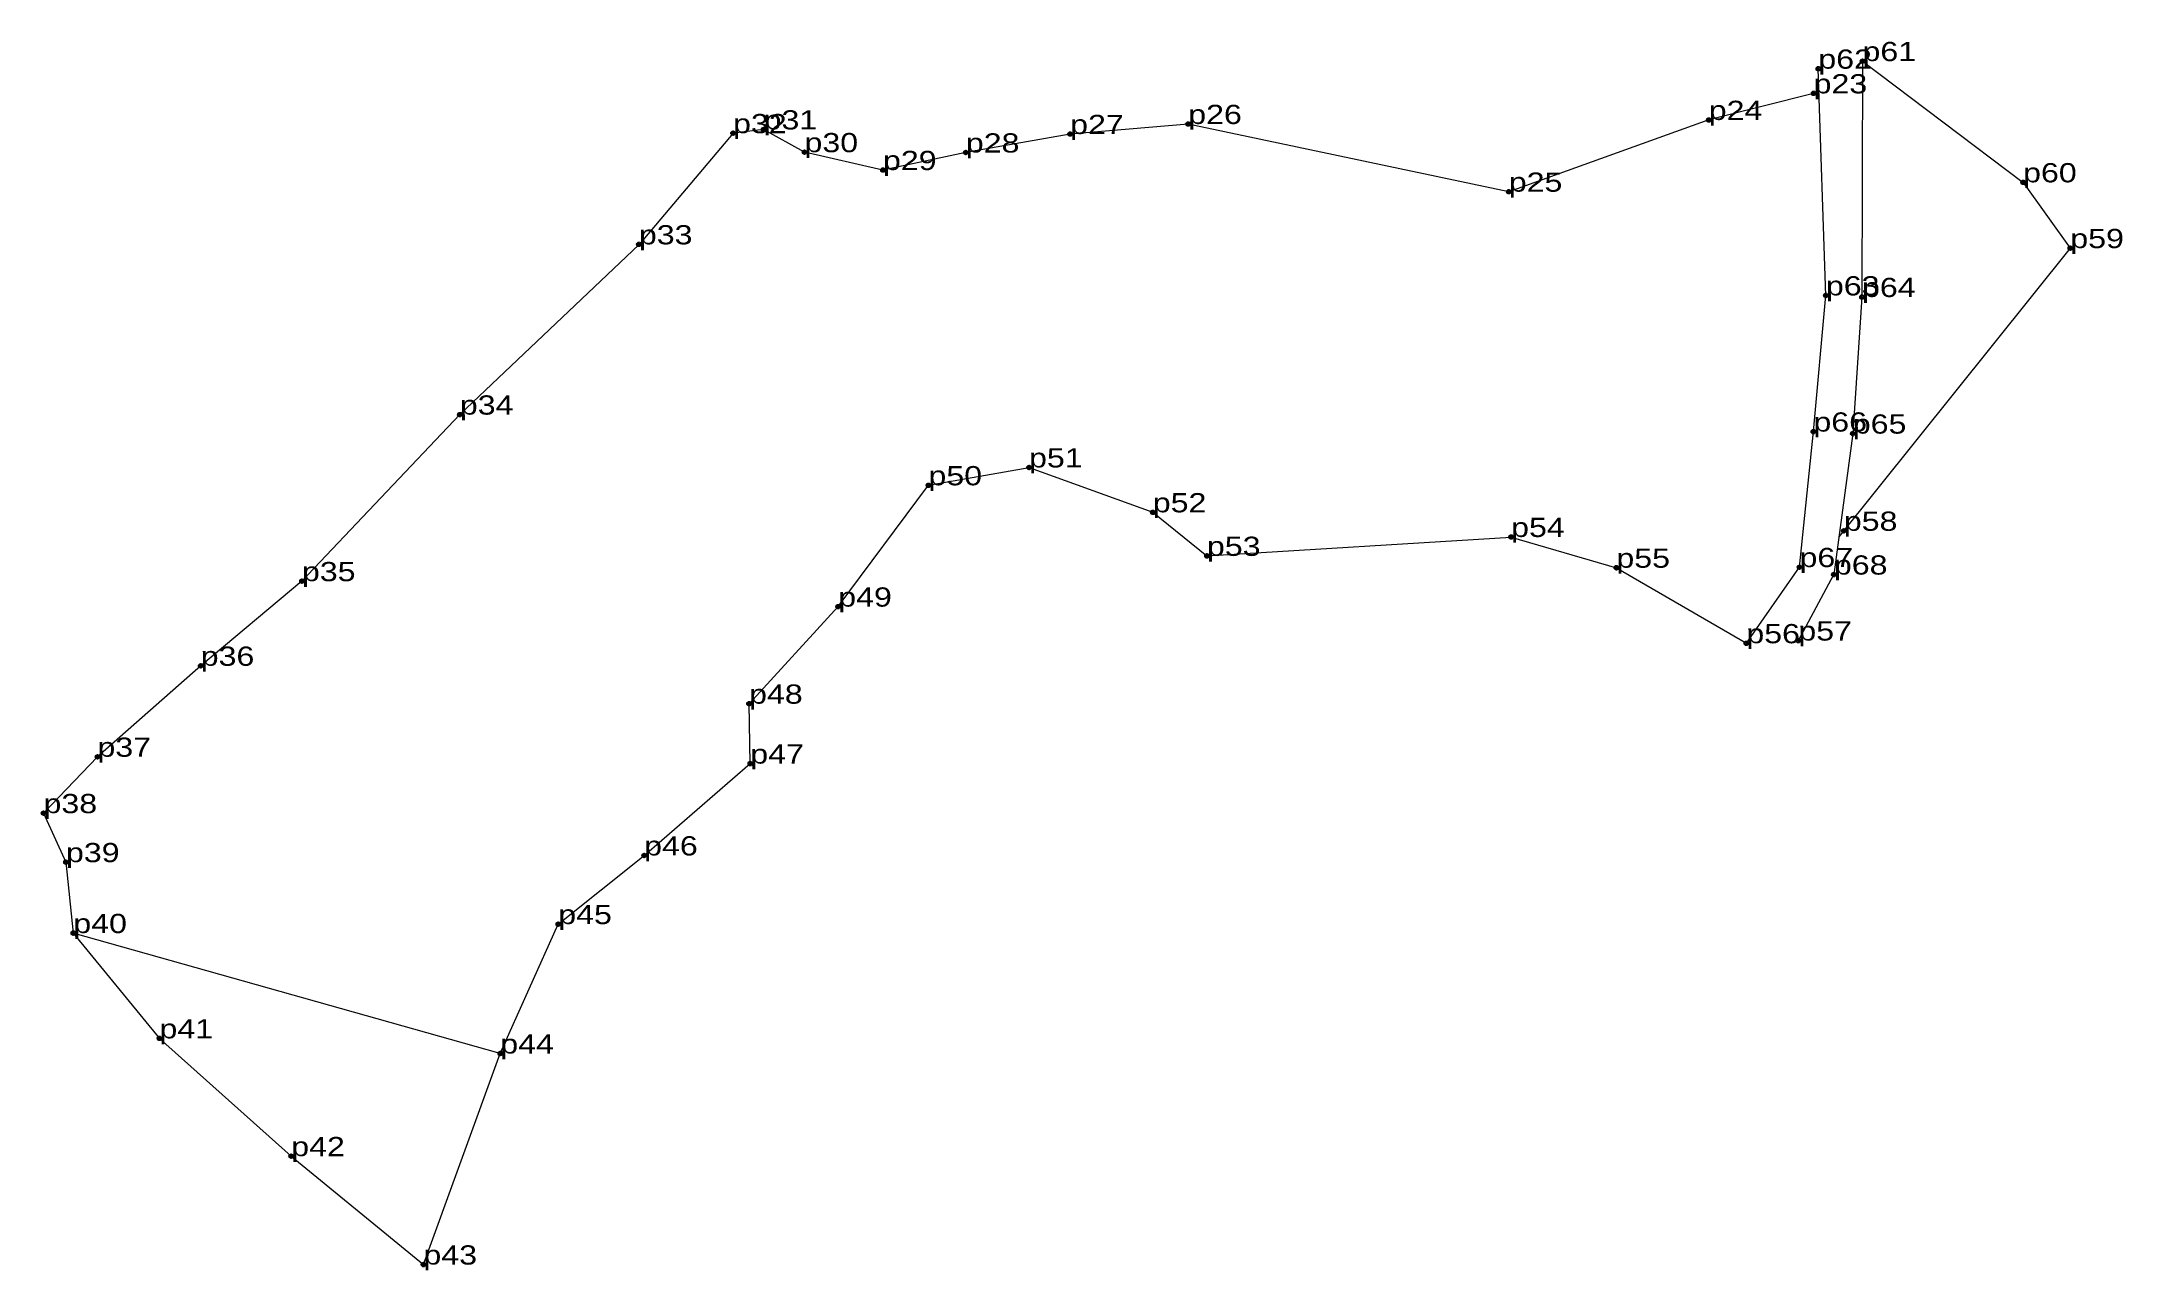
# Model space of a CAD drawing. Header units: metres. Extents: x 549902 to 550614, y 1823904 to 1824128.
# Drawn here: x 549901.7 to 550096.6, y 1823904.4 to 1824019.5 of the extents above.
import ezdxf

# ---------------------------------------------------------------- set-up
doc = ezdxf.new("R2010")
doc.units = ezdxf.units.M
doc.header["$LTSCALE"] = 0.72
doc.header["$PDMODE"] = 32
doc.header["$PDSIZE"] = 0.36
doc.layers.add('12', color=7, linetype='Continuous')
doc.layers.add('7', color=7, linetype='Continuous')
doc.layers.add('36', color=7, linetype='Continuous', lineweight=13)

msp = doc.modelspace()

# ---------------------------------------------------------------- linework, layer by layer
at = {"layer": '36'}
for p, q in [((550061.38, 1823963.17), (550066.36, 1823970.3)), ((550066.25, 1823963.42), (550069.58, 1823969.6))]:
    msp.add_line(p, q, dxfattribs=at)
for points in [[(550066.36, 1823970.3), (550067.66, 1823982.99), (550068.83, 1823995.74), (550068.12, 1824016.97)], [(550072.26, 1824017.68), (550072.21, 1823995.59), (550071.35, 1823982.8), (550069.58, 1823969.6)], [(550072.26, 1824017.68), (550087.3, 1824006.33), (550091.72, 1824000.17), (550070.05, 1823973.13)], [(550067.68, 1824014.66), (550057.86, 1824012.17), (550039.13, 1824005.45), (550009.11, 1824011.79), (549998.05, 1824010.85), (549988.28, 1824009.12), (549980.52, 1824007.48), (549973.17, 1824009.15), (549969.34, 1824011.28), (549966.48, 1824010.93), (549957.67, 1824000.52), (549940.89, 1823984.58), (549926.1, 1823968.98), (549916.62, 1823961.06), (549906.95, 1823952.54), (549901.9, 1823947.27), (549903.99, 1823942.67)], [(549976.33, 1823966.6), (549984.78, 1823977.96), (549994.2, 1823979.63), (550005.79, 1823975.43), (550010.86, 1823971.35), (550039.35, 1823973.12), (550049.21, 1823970.24), (550061.38, 1823963.17)], [(549944.68, 1823924.75), (549950.11, 1823936.87), (549958.15, 1823943.3), (549968.09, 1823951.9), (549967.98, 1823957.51), (549976.33, 1823966.6)], [(549904, 1823942.67), (549904.69, 1823936.03), (549912.76, 1823926.17), (549925.1, 1823915.14), (549937.48, 1823904.99), (549944.68, 1823924.75), (549904.69, 1823936.03)]]:
    msp.add_lwpolyline(points, dxfattribs=at)
at = {"layer": '7'}
for p in [(550068.12, 1824016.97), (550072.26, 1824017.68), (550067.68, 1824014.66), (549966.48, 1824010.93), (549969.34, 1824011.28), (549998.05, 1824010.85), (550009.11, 1824011.79), (550057.86, 1824012.17), (549973.17, 1824009.15), (549988.28, 1824009.12), (549980.52, 1824007.48), (550039.13, 1824005.45), (550087.3, 1824006.33), (549957.66, 1824000.52), (550091.72, 1824000.17), (550068.83, 1823995.74), (550072.21, 1823995.59), (549940.89, 1823984.58), (550067.66, 1823982.99), (550071.35, 1823982.8), (549994.2, 1823979.63), (549984.78, 1823977.96), (550005.79, 1823975.43), (550070.51, 1823973.7), (550039.35, 1823973.12), (550010.86, 1823971.35), (550049.21, 1823970.24), (550066.36, 1823970.3), (550069.58, 1823969.6), (549926.1, 1823968.98), (549976.33, 1823966.6), (550061.38, 1823963.17), (550066.25, 1823963.42), (549916.62, 1823961.06), (549967.98, 1823957.51), (549906.95, 1823952.54), (549968.09, 1823951.9), (549901.9, 1823947.26), (549904, 1823942.67), (549958.15, 1823943.3), (549950.11, 1823936.87), (549904.69, 1823936.03), (549912.76, 1823926.17), (549944.68, 1823924.75), (549925.1, 1823915.14), (549937.48, 1823904.99)]:
    msp.add_point(p, dxfattribs=at)

# ---------------------------------------------------------------- texts
at = {"layer": '12', "width": 1.25}
for s, p in [('p62', (550068.12, 1824016.97)), ('p61', (550072.26, 1824017.68)), ('p23', (550067.68, 1824014.66)), ('p32', (549966.48, 1824010.93)), ('p31', (549969.34, 1824011.28)), ('p27', (549998.05, 1824010.85)), ('p26', (550009.11, 1824011.79)), ('p24', (550057.86, 1824012.17)), ('p30', (549973.17, 1824009.15)), ('p28', (549988.28, 1824009.12)), ('p29', (549980.52, 1824007.48)), ('p25', (550039.13, 1824005.45)), ('p60', (550087.3, 1824006.33)), ('p33', (549957.66, 1824000.52)), ('p59', (550091.72, 1824000.17)), ('p63', (550068.83, 1823995.74)), ('p64', (550072.21, 1823995.59)), ('p34', (549940.89, 1823984.58)), ('p66', (550067.66, 1823982.99)), ('p65', (550071.35, 1823982.8)), ('p51', (549994.2, 1823979.63)), ('p50', (549984.78, 1823977.96)), ('p52', (550005.79, 1823975.43)), ('p58', (550070.51, 1823973.7)), ('p54', (550039.35, 1823973.12)), ('p53', (550010.86, 1823971.35)), ('p55', (550049.21, 1823970.24)), ('p67', (550066.36, 1823970.3)), ('p35', (549926.1, 1823968.98)), ('p68', (550069.58, 1823969.6)), ('p49', (549976.33, 1823966.6)), ('p56', (550061.38, 1823963.17)), ('p57', (550066.25, 1823963.42)), ('p36', (549916.62, 1823961.06)), ('p48', (549967.98, 1823957.51)), ('p37', (549906.95, 1823952.54)), ('p47', (549968.09, 1823951.9)), ('p38', (549901.9, 1823947.26)), ('p39', (549904, 1823942.67)), ('p46', (549958.15, 1823943.3)), ('p45', (549950.11, 1823936.87)), ('p40', (549904.69, 1823936.03)), ('p41', (549912.76, 1823926.17)), ('p44', (549944.68, 1823924.75)), ('p42', (549925.1, 1823915.14)), ('p43', (549937.48, 1823904.99))]:
    msp.add_text(s, height=1.8, dxfattribs=at).set_placement(p)

doc.saveas('drawing.dxf')
